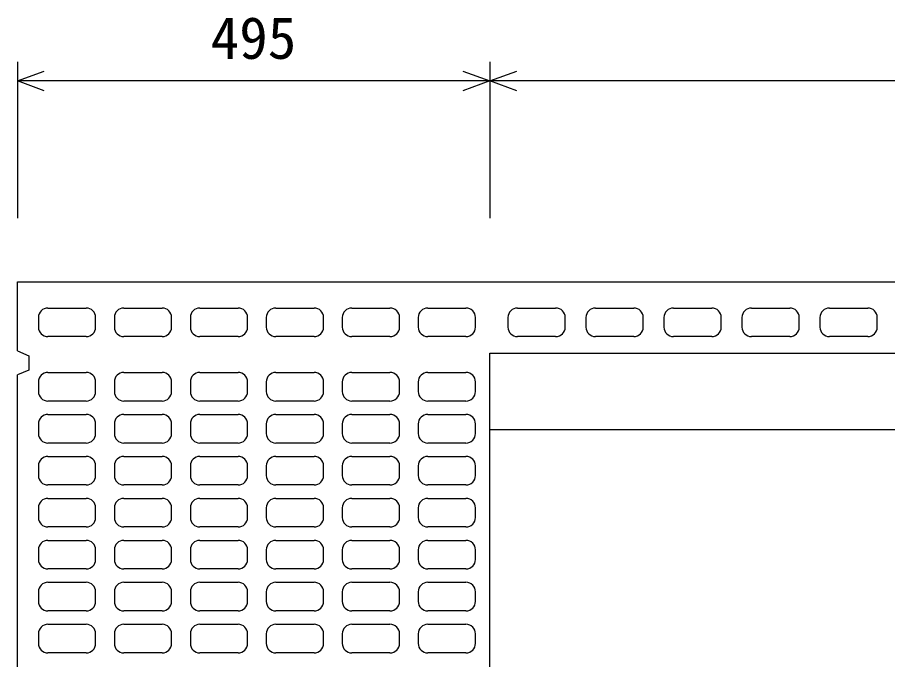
# Model space of a CAD drawing. Units: millimetres, scale not verified. Extents: x -16800 to 16800, y -5940 to 5940.
# Drawn here: x -9604 to -8692, y 3432 to 4105 of the extents above; entities that cross this region are included whole.
import ezdxf
from ezdxf.enums import TextEntityAlignment as Align

# ---------------------------------------------------------------- set-up
doc = ezdxf.new("R2010")
doc.units = ezdxf.units.MM
doc.header["$LTSCALE"] = 20
for name, color, linetype, lineweight in [('0-0_DIM', 7, 'Continuous', 25), ('0-2_HATCH', 6, 'Continuous', 25), ('0-5_OUTLINE', 3, 'Continuous', 25)]:
    doc.layers.add(name, color=color, linetype=linetype, lineweight=lineweight)
doc.styles.add('ＭＳ ゴシック', font='')
doc.styles.get('ＭＳ ゴシック').set_extended_font_data('MS Gothic')

msp = doc.modelspace()

# ---------------------------------------------------------------- linework, layer by layer
at = {"layer": '0-0_DIM'}
for p, q in [((-9603.83, 4058.29), (-9603.83, 3894.53)), ((-9108.83, 4058.29), (-9108.83, 3894.53)), ((-9108.83, 4038.29), (-9603.83, 4038.29)), ((-8098.83, 4038.29), (-9108.83, 4038.29))]:
    msp.add_line(p, q, dxfattribs=at)
for points in [[(-9575.64, 4028.03), (-9603.83, 4038.29), (-9575.64, 4048.55)], [(-9137.02, 4048.55), (-9108.83, 4038.29), (-9137.02, 4028.03)], [(-9080.63, 4028.03), (-9108.83, 4038.29), (-9080.63, 4048.55)]]:
    msp.add_lwpolyline(points, dxfattribs=at)
at = {"layer": '0-2_HATCH'}
for p, q in [((-9571.82, 3800.36), (-9531.83, 3800.36)), ((-9492.23, 3800.36), (-9452.23, 3800.36)), ((-9412.63, 3800.36), (-9372.63, 3800.36)), ((-9333.03, 3800.36), (-9293.03, 3800.36)), ((-9253.43, 3800.36), (-9213.43, 3800.36)), ((-9173.83, 3800.36), (-9133.83, 3800.36)), ((-9079.83, 3800.36), (-9039.83, 3800.36)), ((-8998.09, 3800.36), (-8958.09, 3800.36)), ((-8916.36, 3800.36), (-8876.36, 3800.36)), ((-8834.63, 3800.36), (-8794.63, 3800.36)), ((-8752.89, 3800.36), (-8712.89, 3800.36)), ((-9581.83, 3790.36), (-9581.83, 3780.36)), ((-9521.83, 3780.36), (-9521.83, 3790.36)), ((-9502.23, 3790.36), (-9502.23, 3780.36)), ((-9442.23, 3780.36), (-9442.23, 3790.36)), ((-9422.63, 3790.36), (-9422.63, 3780.36)), ((-9362.63, 3780.36), (-9362.63, 3790.36)), ((-9343.03, 3790.36), (-9343.03, 3780.36)), ((-9283.03, 3780.36), (-9283.03, 3790.36)), ((-9263.43, 3790.36), (-9263.43, 3780.36)), ((-9203.43, 3780.36), (-9203.43, 3790.36)), ((-9183.83, 3790.36), (-9183.83, 3780.36)), ((-9123.83, 3780.36), (-9123.83, 3790.36)), ((-9089.83, 3790.36), (-9089.83, 3780.36)), ((-9029.83, 3780.36), (-9029.83, 3790.36)), ((-9008.09, 3790.36), (-9008.09, 3780.36)), ((-8948.09, 3780.36), (-8948.09, 3790.36)), ((-8926.36, 3790.36), (-8926.36, 3780.36)), ((-8866.36, 3780.36), (-8866.36, 3790.36)), ((-8844.62, 3790.36), (-8844.62, 3780.36)), ((-8784.63, 3780.36), (-8784.63, 3790.36)), ((-8762.89, 3790.36), (-8762.89, 3780.36)), ((-8702.89, 3780.36), (-8702.89, 3790.36)), ((-9531.83, 3770.36), (-9571.82, 3770.36)), ((-9452.23, 3770.36), (-9492.23, 3770.36)), ((-9372.63, 3770.36), (-9412.63, 3770.36)), ((-9293.03, 3770.36), (-9333.03, 3770.36)), ((-9213.43, 3770.36), (-9253.43, 3770.36)), ((-9133.83, 3770.36), (-9173.83, 3770.36)), ((-9039.83, 3770.36), (-9079.83, 3770.36)), ((-8958.09, 3770.36), (-8998.09, 3770.36)), ((-8876.36, 3770.36), (-8916.36, 3770.36)), ((-8794.63, 3770.36), (-8834.63, 3770.36)), ((-8712.89, 3770.36), (-8752.89, 3770.36)), ((-9571.82, 3732.86), (-9531.83, 3732.86)), ((-9492.23, 3732.86), (-9452.23, 3732.86)), ((-9412.63, 3732.86), (-9372.63, 3732.86)), ((-9333.03, 3732.86), (-9293.03, 3732.86)), ((-9253.43, 3732.86), (-9213.43, 3732.86)), ((-9173.83, 3732.86), (-9133.83, 3732.86)), ((-9581.83, 3722.86), (-9581.83, 3712.86)), ((-9521.83, 3712.86), (-9521.83, 3722.86)), ((-9502.23, 3722.86), (-9502.23, 3712.86)), ((-9442.23, 3712.86), (-9442.23, 3722.86)), ((-9422.63, 3722.86), (-9422.63, 3712.86)), ((-9362.63, 3712.86), (-9362.63, 3722.86)), ((-9343.03, 3722.86), (-9343.03, 3712.86)), ((-9283.03, 3712.86), (-9283.03, 3722.86)), ((-9263.43, 3722.86), (-9263.43, 3712.86)), ((-9203.43, 3712.86), (-9203.43, 3722.86)), ((-9183.83, 3722.86), (-9183.83, 3712.86)), ((-9123.83, 3712.86), (-9123.83, 3722.86)), ((-9531.83, 3702.86), (-9571.82, 3702.86)), ((-9452.23, 3702.86), (-9492.23, 3702.86)), ((-9372.63, 3702.86), (-9412.63, 3702.86)), ((-9293.03, 3702.86), (-9333.03, 3702.86)), ((-9213.43, 3702.86), (-9253.43, 3702.86)), ((-9133.83, 3702.86), (-9173.83, 3702.86)), ((-9571.82, 3688.86), (-9531.83, 3688.86)), ((-9492.23, 3688.86), (-9452.23, 3688.86)), ((-9412.63, 3688.86), (-9372.63, 3688.86)), ((-9333.03, 3688.86), (-9293.03, 3688.86)), ((-9253.43, 3688.86), (-9213.43, 3688.86)), ((-9173.83, 3688.86), (-9133.83, 3688.86)), ((-9581.83, 3678.86), (-9581.83, 3668.86)), ((-9521.83, 3668.86), (-9521.83, 3678.86)), ((-9502.23, 3678.86), (-9502.23, 3668.86)), ((-9442.23, 3668.86), (-9442.23, 3678.86)), ((-9422.63, 3678.86), (-9422.63, 3668.86)), ((-9362.63, 3668.86), (-9362.63, 3678.86)), ((-9343.03, 3678.86), (-9343.03, 3668.86)), ((-9283.03, 3668.86), (-9283.03, 3678.86)), ((-9263.43, 3678.86), (-9263.43, 3668.86)), ((-9203.43, 3668.86), (-9203.43, 3678.86)), ((-9183.83, 3678.86), (-9183.83, 3668.86)), ((-9123.83, 3668.86), (-9123.83, 3678.86)), ((-9531.83, 3658.86), (-9571.82, 3658.86)), ((-9452.23, 3658.86), (-9492.23, 3658.86)), ((-9372.63, 3658.86), (-9412.63, 3658.86)), ((-9293.03, 3658.86), (-9333.03, 3658.86)), ((-9213.43, 3658.86), (-9253.43, 3658.86)), ((-9133.83, 3658.86), (-9173.83, 3658.86)), ((-9571.82, 3644.86), (-9531.83, 3644.86)), ((-9492.23, 3644.86), (-9452.23, 3644.86)), ((-9412.63, 3644.86), (-9372.63, 3644.86)), ((-9333.03, 3644.86), (-9293.03, 3644.86)), ((-9253.43, 3644.86), (-9213.43, 3644.86)), ((-9173.83, 3644.86), (-9133.83, 3644.86)), ((-9581.83, 3634.86), (-9581.83, 3624.86)), ((-9521.83, 3624.86), (-9521.83, 3634.86)), ((-9502.23, 3634.86), (-9502.23, 3624.86)), ((-9442.23, 3624.86), (-9442.23, 3634.86)), ((-9422.63, 3634.86), (-9422.63, 3624.86)), ((-9362.63, 3624.86), (-9362.63, 3634.86)), ((-9343.03, 3634.86), (-9343.03, 3624.86)), ((-9283.03, 3624.86), (-9283.03, 3634.86)), ((-9263.43, 3634.86), (-9263.43, 3624.86)), ((-9203.43, 3624.86), (-9203.43, 3634.86)), ((-9183.83, 3634.86), (-9183.83, 3624.86)), ((-9123.83, 3624.86), (-9123.83, 3634.86)), ((-9531.83, 3614.86), (-9571.82, 3614.86)), ((-9452.23, 3614.86), (-9492.23, 3614.86)), ((-9372.63, 3614.86), (-9412.63, 3614.86)), ((-9293.03, 3614.86), (-9333.03, 3614.86)), ((-9213.43, 3614.86), (-9253.43, 3614.86)), ((-9133.83, 3614.86), (-9173.83, 3614.86)), ((-9571.82, 3600.86), (-9531.83, 3600.86)), ((-9492.23, 3600.86), (-9452.23, 3600.86)), ((-9412.63, 3600.86), (-9372.63, 3600.86)), ((-9333.03, 3600.86), (-9293.03, 3600.86)), ((-9253.43, 3600.86), (-9213.43, 3600.86)), ((-9173.83, 3600.86), (-9133.83, 3600.86)), ((-9581.83, 3590.86), (-9581.83, 3580.86)), ((-9521.83, 3580.86), (-9521.83, 3590.86)), ((-9502.23, 3590.86), (-9502.23, 3580.86)), ((-9442.23, 3580.86), (-9442.23, 3590.86)), ((-9422.63, 3590.86), (-9422.63, 3580.86)), ((-9362.63, 3580.86), (-9362.63, 3590.86)), ((-9343.03, 3590.86), (-9343.03, 3580.86)), ((-9283.03, 3580.86), (-9283.03, 3590.86)), ((-9263.43, 3590.86), (-9263.43, 3580.86)), ((-9203.43, 3580.86), (-9203.43, 3590.86)), ((-9183.83, 3590.86), (-9183.83, 3580.86)), ((-9123.83, 3580.86), (-9123.83, 3590.86)), ((-9531.83, 3570.86), (-9571.82, 3570.86)), ((-9452.23, 3570.86), (-9492.23, 3570.86)), ((-9372.63, 3570.86), (-9412.63, 3570.86)), ((-9293.03, 3570.86), (-9333.03, 3570.86)), ((-9213.43, 3570.86), (-9253.43, 3570.86)), ((-9133.83, 3570.86), (-9173.83, 3570.86)), ((-9571.82, 3556.86), (-9531.83, 3556.86)), ((-9492.23, 3556.86), (-9452.23, 3556.86)), ((-9412.63, 3556.86), (-9372.63, 3556.86)), ((-9333.03, 3556.86), (-9293.03, 3556.86)), ((-9253.43, 3556.86), (-9213.43, 3556.86)), ((-9173.83, 3556.86), (-9133.83, 3556.86)), ((-9581.83, 3546.86), (-9581.83, 3536.86)), ((-9521.83, 3536.86), (-9521.83, 3546.86)), ((-9502.23, 3546.86), (-9502.23, 3536.86)), ((-9442.23, 3536.86), (-9442.23, 3546.86)), ((-9422.63, 3546.86), (-9422.63, 3536.86)), ((-9362.63, 3536.86), (-9362.63, 3546.86)), ((-9343.03, 3546.86), (-9343.03, 3536.86)), ((-9283.03, 3536.86), (-9283.03, 3546.86)), ((-9263.43, 3546.86), (-9263.43, 3536.86)), ((-9203.43, 3536.86), (-9203.43, 3546.86)), ((-9183.83, 3546.86), (-9183.83, 3536.86)), ((-9123.83, 3536.86), (-9123.83, 3546.86)), ((-9531.83, 3526.86), (-9571.82, 3526.86)), ((-9452.23, 3526.86), (-9492.23, 3526.86)), ((-9372.63, 3526.86), (-9412.63, 3526.86)), ((-9293.03, 3526.86), (-9333.03, 3526.86)), ((-9213.43, 3526.86), (-9253.43, 3526.86)), ((-9133.83, 3526.86), (-9173.83, 3526.86)), ((-9571.82, 3512.86), (-9531.83, 3512.86)), ((-9492.23, 3512.86), (-9452.23, 3512.86)), ((-9412.63, 3512.86), (-9372.63, 3512.86)), ((-9333.03, 3512.86), (-9293.03, 3512.86)), ((-9253.43, 3512.86), (-9213.43, 3512.86)), ((-9173.83, 3512.86), (-9133.83, 3512.86)), ((-9581.83, 3502.86), (-9581.83, 3492.86)), ((-9521.83, 3492.86), (-9521.83, 3502.86)), ((-9502.23, 3502.86), (-9502.23, 3492.86)), ((-9442.23, 3492.86), (-9442.23, 3502.86)), ((-9422.63, 3502.86), (-9422.63, 3492.86)), ((-9362.63, 3492.86), (-9362.63, 3502.86)), ((-9343.03, 3502.86), (-9343.03, 3492.86)), ((-9283.03, 3492.86), (-9283.03, 3502.86)), ((-9263.43, 3502.86), (-9263.43, 3492.86)), ((-9203.43, 3492.86), (-9203.43, 3502.86)), ((-9183.83, 3502.86), (-9183.83, 3492.86)), ((-9123.83, 3492.86), (-9123.83, 3502.86)), ((-9531.83, 3482.86), (-9571.82, 3482.86)), ((-9452.23, 3482.86), (-9492.23, 3482.86)), ((-9372.63, 3482.86), (-9412.63, 3482.86)), ((-9293.03, 3482.86), (-9333.03, 3482.86)), ((-9213.43, 3482.86), (-9253.43, 3482.86)), ((-9133.83, 3482.86), (-9173.83, 3482.86)), ((-9571.82, 3468.86), (-9531.83, 3468.86)), ((-9492.23, 3468.86), (-9452.23, 3468.86)), ((-9412.63, 3468.86), (-9372.63, 3468.86)), ((-9333.03, 3468.86), (-9293.03, 3468.86)), ((-9253.43, 3468.86), (-9213.43, 3468.86)), ((-9173.83, 3468.86), (-9133.83, 3468.86)), ((-9581.83, 3458.86), (-9581.83, 3448.86)), ((-9521.83, 3448.86), (-9521.83, 3458.86)), ((-9502.23, 3458.86), (-9502.23, 3448.86)), ((-9442.23, 3448.86), (-9442.23, 3458.86)), ((-9422.63, 3458.86), (-9422.63, 3448.86)), ((-9362.63, 3448.86), (-9362.63, 3458.86)), ((-9343.03, 3458.86), (-9343.03, 3448.86)), ((-9283.03, 3448.86), (-9283.03, 3458.86)), ((-9263.43, 3458.86), (-9263.43, 3448.86)), ((-9203.43, 3448.86), (-9203.43, 3458.86)), ((-9183.83, 3458.86), (-9183.83, 3448.86)), ((-9123.83, 3448.86), (-9123.83, 3458.86)), ((-9531.83, 3438.86), (-9571.82, 3438.86)), ((-9452.23, 3438.86), (-9492.23, 3438.86)), ((-9372.63, 3438.86), (-9412.63, 3438.86)), ((-9293.03, 3438.86), (-9333.03, 3438.86)), ((-9213.43, 3438.86), (-9253.43, 3438.86)), ((-9133.83, 3438.86), (-9173.83, 3438.86))]:
    msp.add_line(p, q, dxfattribs=at)
for centre, start, end in [((-9571.82, 3790.36), 90, 180), ((-9531.83, 3790.36), 0, 90), ((-9492.23, 3790.36), 90, 180), ((-9452.23, 3790.36), 0, 90), ((-9412.63, 3790.36), 90, 180), ((-9372.63, 3790.36), 0, 90), ((-9333.03, 3790.36), 90, 180), ((-9293.03, 3790.36), 0, 90), ((-9253.43, 3790.36), 90, 180), ((-9213.43, 3790.36), 0, 90), ((-9173.83, 3790.36), 90, 180), ((-9133.83, 3790.36), 0, 90), ((-9079.83, 3790.36), 90, 180), ((-9039.83, 3790.36), 0, 90), ((-8998.09, 3790.36), 90, 180), ((-8958.09, 3790.36), 0, 90), ((-8916.36, 3790.36), 90, 180), ((-8876.36, 3790.36), 0, 90), ((-8834.63, 3790.36), 90, 180), ((-8794.63, 3790.36), 0, 90), ((-8752.89, 3790.36), 90, 180), ((-8712.89, 3790.36), 0, 90), ((-9571.82, 3780.36), 180, 270), ((-9531.83, 3780.36), 270, 0), ((-9492.23, 3780.36), 180, 270), ((-9452.23, 3780.36), 270, 0), ((-9412.63, 3780.36), 180, 270), ((-9372.63, 3780.36), 270, 0), ((-9333.03, 3780.36), 180, 270), ((-9293.03, 3780.36), 270, 0), ((-9253.43, 3780.36), 180, 270), ((-9213.43, 3780.36), 270, 0), ((-9173.83, 3780.36), 180, 270), ((-9133.83, 3780.36), 270, 0), ((-9079.83, 3780.36), 180, 270), ((-9039.83, 3780.36), 270, 0), ((-8998.09, 3780.36), 180, 270), ((-8958.09, 3780.36), 270, 0), ((-8916.36, 3780.36), 180, 270), ((-8876.36, 3780.36), 270, 0), ((-8834.63, 3780.36), 180, 270), ((-8794.63, 3780.36), 270, 0), ((-8752.89, 3780.36), 180, 270), ((-8712.89, 3780.36), 270, 0), ((-9571.82, 3722.86), 90, 180), ((-9531.83, 3722.86), 0, 90), ((-9492.23, 3722.86), 90, 180), ((-9452.23, 3722.86), 0, 90), ((-9412.63, 3722.86), 90, 180), ((-9372.63, 3722.86), 0, 90), ((-9333.03, 3722.86), 90, 180), ((-9293.03, 3722.86), 0, 90), ((-9253.43, 3722.86), 90, 180), ((-9213.43, 3722.86), 0, 90), ((-9173.83, 3722.86), 90, 180), ((-9133.83, 3722.86), 0, 90), ((-9571.82, 3712.86), 180, 270), ((-9531.83, 3712.86), 270, 0), ((-9492.23, 3712.86), 180, 270), ((-9452.23, 3712.86), 270, 0), ((-9412.63, 3712.86), 180, 270), ((-9372.63, 3712.86), 270, 0), ((-9333.03, 3712.86), 180, 270), ((-9293.03, 3712.86), 270, 0), ((-9253.43, 3712.86), 180, 270), ((-9213.43, 3712.86), 270, 0), ((-9173.83, 3712.86), 180, 270), ((-9133.83, 3712.86), 270, 0), ((-9571.82, 3678.86), 90, 180), ((-9531.83, 3678.86), 0, 90), ((-9492.23, 3678.86), 90, 180), ((-9452.23, 3678.86), 0, 90), ((-9412.63, 3678.86), 90, 180), ((-9372.63, 3678.86), 0, 90), ((-9333.03, 3678.86), 90, 180), ((-9293.03, 3678.86), 0, 90), ((-9253.43, 3678.86), 90, 180), ((-9213.43, 3678.86), 0, 90), ((-9173.83, 3678.86), 90, 180), ((-9133.83, 3678.86), 0, 90), ((-9571.82, 3668.86), 180, 270), ((-9531.83, 3668.86), 270, 0), ((-9492.23, 3668.86), 180, 270), ((-9452.23, 3668.86), 270, 0), ((-9412.63, 3668.86), 180, 270), ((-9372.63, 3668.86), 270, 0), ((-9333.03, 3668.86), 180, 270), ((-9293.03, 3668.86), 270, 0), ((-9253.43, 3668.86), 180, 270), ((-9213.43, 3668.86), 270, 0), ((-9173.83, 3668.86), 180, 270), ((-9133.83, 3668.86), 270, 0), ((-9571.82, 3634.86), 90, 180), ((-9531.83, 3634.86), 0, 90), ((-9492.23, 3634.86), 90, 180), ((-9452.23, 3634.86), 0, 90), ((-9412.63, 3634.86), 90, 180), ((-9372.63, 3634.86), 0, 90), ((-9333.03, 3634.86), 90, 180), ((-9293.03, 3634.86), 0, 90), ((-9253.43, 3634.86), 90, 180), ((-9213.43, 3634.86), 0, 90), ((-9173.83, 3634.86), 90, 180), ((-9133.83, 3634.86), 0, 90), ((-9571.82, 3624.86), 180, 270), ((-9531.83, 3624.86), 270, 0), ((-9492.23, 3624.86), 180, 270), ((-9452.23, 3624.86), 270, 0), ((-9412.63, 3624.86), 180, 270), ((-9372.63, 3624.86), 270, 0), ((-9333.03, 3624.86), 180, 270), ((-9293.03, 3624.86), 270, 0), ((-9253.43, 3624.86), 180, 270), ((-9213.43, 3624.86), 270, 0), ((-9173.83, 3624.86), 180, 270), ((-9133.83, 3624.86), 270, 0), ((-9571.82, 3590.86), 90, 180), ((-9531.83, 3590.86), 0, 90), ((-9492.23, 3590.86), 90, 180), ((-9452.23, 3590.86), 0, 90), ((-9412.63, 3590.86), 90, 180), ((-9372.63, 3590.86), 0, 90), ((-9333.03, 3590.86), 90, 180), ((-9293.03, 3590.86), 0, 90), ((-9253.43, 3590.86), 90, 180), ((-9213.43, 3590.86), 0, 90), ((-9173.83, 3590.86), 90, 180), ((-9133.83, 3590.86), 0, 90), ((-9571.82, 3580.86), 180, 270), ((-9531.83, 3580.86), 270, 0), ((-9492.23, 3580.86), 180, 270), ((-9452.23, 3580.86), 270, 0), ((-9412.63, 3580.86), 180, 270), ((-9372.63, 3580.86), 270, 0), ((-9333.03, 3580.86), 180, 270), ((-9293.03, 3580.86), 270, 0), ((-9253.43, 3580.86), 180, 270), ((-9213.43, 3580.86), 270, 0), ((-9173.83, 3580.86), 180, 270), ((-9133.83, 3580.86), 270, 0), ((-9571.82, 3546.86), 90, 180), ((-9531.83, 3546.86), 0, 90), ((-9492.23, 3546.86), 90, 180), ((-9452.23, 3546.86), 0, 90), ((-9412.63, 3546.86), 90, 180), ((-9372.63, 3546.86), 0, 90), ((-9333.03, 3546.86), 90, 180), ((-9293.03, 3546.86), 0, 90), ((-9253.43, 3546.86), 90, 180), ((-9213.43, 3546.86), 0, 90), ((-9173.83, 3546.86), 90, 180), ((-9133.83, 3546.86), 0, 90), ((-9571.82, 3536.86), 180, 270), ((-9531.83, 3536.86), 270, 0), ((-9492.23, 3536.86), 180, 270), ((-9452.23, 3536.86), 270, 0), ((-9412.63, 3536.86), 180, 270), ((-9372.63, 3536.86), 270, 0), ((-9333.03, 3536.86), 180, 270), ((-9293.03, 3536.86), 270, 0), ((-9253.43, 3536.86), 180, 270), ((-9213.43, 3536.86), 270, 0), ((-9173.83, 3536.86), 180, 270), ((-9133.83, 3536.86), 270, 0), ((-9571.82, 3502.86), 90, 180), ((-9531.83, 3502.86), 0, 90), ((-9492.23, 3502.86), 90, 180), ((-9452.23, 3502.86), 0, 90), ((-9412.63, 3502.86), 90, 180), ((-9372.63, 3502.86), 0, 90), ((-9333.03, 3502.86), 90, 180), ((-9293.03, 3502.86), 0, 90), ((-9253.43, 3502.86), 90, 180), ((-9213.43, 3502.86), 0, 90), ((-9173.83, 3502.86), 90, 180), ((-9133.83, 3502.86), 0, 90), ((-9571.82, 3492.86), 180, 270), ((-9531.83, 3492.86), 270, 0), ((-9492.23, 3492.86), 180, 270), ((-9452.23, 3492.86), 270, 0), ((-9412.63, 3492.86), 180, 270), ((-9372.63, 3492.86), 270, 0), ((-9333.03, 3492.86), 180, 270), ((-9293.03, 3492.86), 270, 0), ((-9253.43, 3492.86), 180, 270), ((-9213.43, 3492.86), 270, 0), ((-9173.83, 3492.86), 180, 270), ((-9133.83, 3492.86), 270, 0), ((-9571.82, 3458.86), 90, 180), ((-9531.83, 3458.86), 0, 90), ((-9492.23, 3458.86), 90, 180), ((-9452.23, 3458.86), 0, 90), ((-9412.63, 3458.86), 90, 180), ((-9372.63, 3458.86), 0, 90), ((-9333.03, 3458.86), 90, 180), ((-9293.03, 3458.86), 0, 90), ((-9253.43, 3458.86), 90, 180), ((-9213.43, 3458.86), 0, 90), ((-9173.83, 3458.86), 90, 180), ((-9133.83, 3458.86), 0, 90), ((-9571.82, 3448.86), 180, 270), ((-9531.83, 3448.86), 270, 0), ((-9492.23, 3448.86), 180, 270), ((-9452.23, 3448.86), 270, 0), ((-9412.63, 3448.86), 180, 270), ((-9372.63, 3448.86), 270, 0), ((-9333.03, 3448.86), 180, 270), ((-9293.03, 3448.86), 270, 0), ((-9253.43, 3448.86), 180, 270), ((-9213.43, 3448.86), 270, 0), ((-9173.83, 3448.86), 180, 270), ((-9133.83, 3448.86), 270, 0)]:
    msp.add_arc(centre, 10, start, end, dxfattribs=at)
at = {"layer": '0-5_OUTLINE'}
for p, q in [((-9603.83, 3827.86), (-7603.83, 3827.86)), ((-9603.83, 3755.36), (-9603.83, 3827.86)), ((-9603.83, 3755.36), (-9591.83, 3750.36)), ((-9603.83, 3755.36), (-9591.83, 3750.36)), ((-9591.83, 3750.36), (-9591.83, 3735.36)), ((-9591.83, 3750.36), (-9591.83, 3735.36)), ((-9108.83, 2842.86), (-9108.83, 3752.86)), ((-9108.83, 3752.86), (-8098.83, 3752.86)), ((-9591.83, 3735.36), (-9603.83, 3730.36)), ((-9591.83, 3735.36), (-9603.83, 3730.36)), ((-9603.83, 2865.36), (-9603.83, 3730.36)), ((-9108.83, 3672.86), (-8098.83, 3672.86))]:
    msp.add_line(p, q, dxfattribs=at)

# ---------------------------------------------------------------- texts
at = {"layer": '0-0_DIM', "style": 'ＭＳ ゴシック'}
msp.add_text('495', height=43.99, dxfattribs=at).set_placement((-9401.33, 4048.29), align=Align.BOTTOM_LEFT)

doc.saveas('drawing.dxf')
